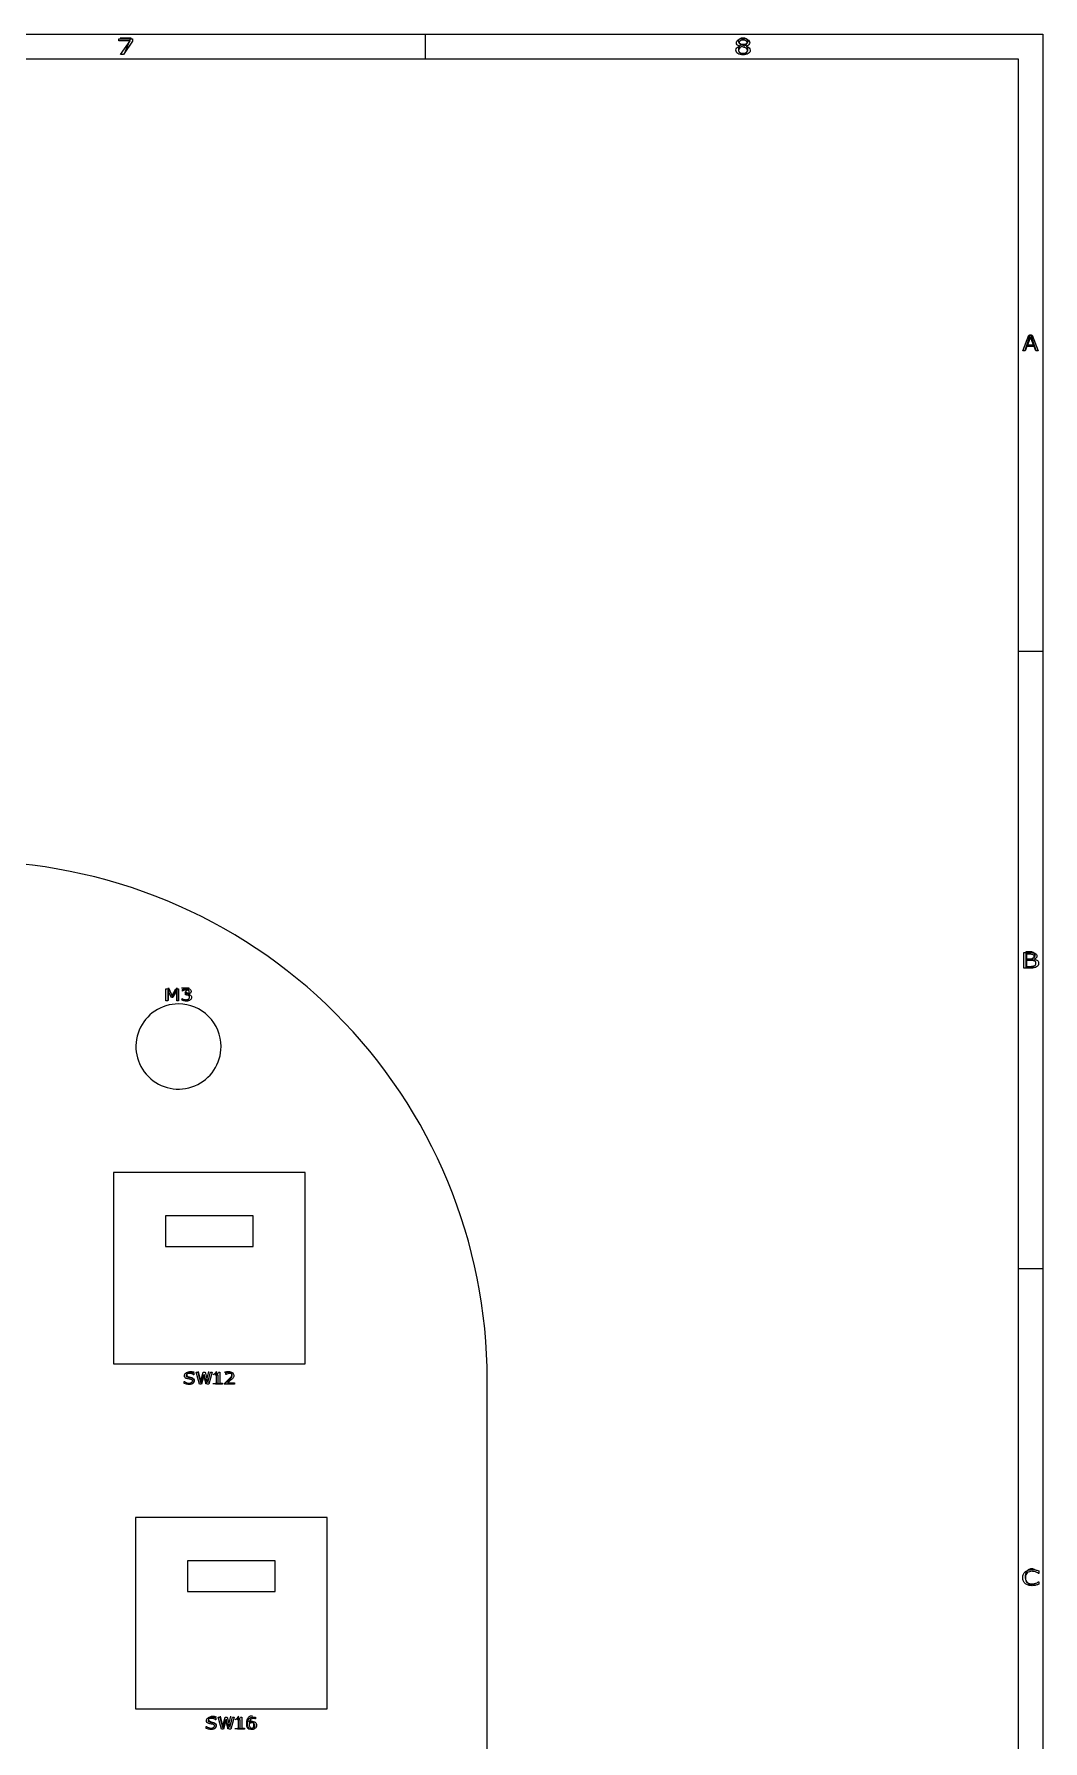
# Model space of a CAD drawing. Header units: millimetres. Extents: x 10 to 410, y 10 to 287.
# Drawn here: x 328.3 to 410, y 148.8 to 287 of the extents above; entities that cross this region are included whole.
import ezdxf

# ---------------------------------------------------------------- set-up
doc = ezdxf.new("R2010")
doc.units = ezdxf.units.MM
doc.layers.get('0').update_dxf_attribs({"linetype": 'CONTINUOUS'})

msp = doc.modelspace()

# ---------------------------------------------------------------- linework, layer by layer
at = {"color": 7}
for points in [[(10, 287.0022), (409.989, 287.0022), (409.989, 10), (10, 10)], [(336.28661, 286.423664), (335.54733, 285.3522), (335.3126, 285.3522), (336.09904, 286.464288), (335.16892, 286.464288), (335.16892, 286.612397), (336.28661, 286.612397)], [(12, 285.0022), (407.989, 285.0022), (407.989, 12), (12, 12)], [(386.06831, 285.687357)], [(386.29437, 285.703429)], [(409.61694, 261.352198), (409.42036, 261.352198), (409.28434, 261.703429), (408.68437, 261.703429), (408.54835, 261.352198), (408.36109, 261.352198), (408.86604, 262.612396), (409.11199, 262.612396)], [(409.22751, 261.847306), (408.98436, 262.465979), (408.74027, 261.847306)], [(409.42937, 211.733074)], [(409.64803, 211.739782)], [(340.00929, 208.702197), (339.85594, 208.702197), (339.85594, 209.537462), (339.5353, 208.969117), (339.4439, 208.969117), (339.12557, 209.537462), (339.12557, 208.702197), (338.98229, 208.702197), (338.98229, 209.671574), (339.19141, 209.671574), (339.49889, 209.131874), (339.7963, 209.671574), (340.00928, 209.671574)], [(340, 208.4522)], [(342.72452, 178.61158), (342.45171, 177.6422), (342.29451, 177.6422), (342.07387, 178.44687), (341.85816, 177.6422), (341.70449, 177.6422), (341.42675, 178.61158), (341.56985, 178.61158), (341.79049, 177.80561), (342.00761, 178.61158), (342.1493, 178.61158), (342.36853, 177.79779), (342.58776, 178.61158)], [(344.50452, 150.67157), (344.23171, 149.7022), (344.07451, 149.7022), (343.85387, 150.50686), (343.63816, 149.7022), (343.48449, 149.7022), (343.20675, 150.67157), (343.34985, 150.67157), (343.57049, 149.8656), (343.78761, 150.67157), (343.9293, 150.67157), (344.14853, 149.85779), (344.36776, 150.67157)]]:
    msp.add_lwpolyline(points, close=True, dxfattribs=at)
for points in [[(335.2844, 286.7086), (336.1511, 286.7086), (335.5939, 285.4086)], [(360, 285.0022), (360, 287.0022)], [(385.5939, 286.1515), (385.4701, 286.2134), (385.4082, 286.2753), (385.3463, 286.3991), (385.3463, 286.461), (385.4082, 286.5848), (385.4701, 286.6467), (385.5939, 286.7086), (385.8415, 286.7086), (385.9654, 286.6467), (386.0273, 286.5848), (386.0892, 286.461), (386.0892, 286.3991), (386.0273, 286.2753), (385.9654, 286.2134), (385.8415, 286.1515), (385.5939, 286.1515), (385.4701, 286.0895), (385.4082, 286.0276), (385.3463, 285.9038), (385.3463, 285.6562), (385.4082, 285.5324), (385.4701, 285.4705), (385.5939, 285.4086), (385.8415, 285.4086), (385.9654, 285.4705), (386.0273, 285.5324), (386.0892, 285.6562), (386.0892, 285.9038), (386.0273, 286.0276), (385.9654, 286.0895), (385.8415, 286.1515)], [(386.03446, 286.318724), (386.03433, 286.318718)], [(385.43548, 286.025039), (385.43548, 286.030139)], [(385.97844, 286.023366), (385.97844, 286.018266)], [(408.5557, 261.4086), (408.989, 262.7086), (409.4223, 261.4086)], [(408.6795, 261.78), (409.2985, 261.78)], [(409.989, 237.0022), (407.989, 237.0022)], [(409.01658, 211.352192), (408.45623, 211.352192), (408.45623, 212.61239), (408.92425, 212.61239)], [(409.0819, 212.0895), (409.2676, 212.0276), (409.3295, 211.9657), (409.3914, 211.8419), (409.3914, 211.6562), (409.3295, 211.5324), (409.2676, 211.4705), (409.1438, 211.4086), (408.6485, 211.4086), (408.6485, 212.7086), (409.0819, 212.7086), (409.2057, 212.6467), (409.2676, 212.5848), (409.3295, 212.461), (409.3295, 212.3372), (409.2676, 212.2134), (409.2057, 212.1515), (409.0819, 212.0895), (408.6485, 212.0895)], [(408.9168, 212.469344), (408.66634, 212.469344), (408.66634, 212.105419), (408.93802, 212.105419)], [(408.99639, 211.964127), (408.66634, 211.964127), (408.66634, 211.495256), (408.94439, 211.495256)], [(409.29454, 212.307679), (409.29465, 212.307714)], [(409.30315, 212.075808), (409.30315, 212.069008)], [(339.1905, 208.7474), (339.1905, 209.7474), (339.5238, 209.0331), (339.8571, 209.7474), (339.8571, 208.7474)], [(340.2381, 209.7474), (340.8571, 209.7474), (340.5238, 209.3664), (340.6667, 209.3664), (340.7619, 209.3188), (340.8095, 209.2712), (340.8571, 209.176), (340.8571, 208.9379), (340.8095, 208.8426), (340.7619, 208.795), (340.6667, 208.7474), (340.381, 208.7474), (340.2857, 208.795), (340.2381, 208.8426)], [(340.29345, 208.743218), (340.29345, 208.879282), (340.30505, 208.879282)], [(340.33453, 209.494474), (340.32653, 209.494474), (340.32653, 209.630538)], [(340.6297, 209.174172), (340.56, 209.174172), (340.56, 209.282243), (340.6142, 209.282243)], [(340.80128, 209.241223), (340.80128, 209.232123)], [(340.96778, 209.168963), (340.96813, 209.168982)], [(334.75, 194.7922), (334.75, 179.2922), (350.25, 179.2922)], [(350.25, 194.7922), (334.75, 194.7922)], [(350.25, 179.2922), (350.25, 194.7922)], [(338.95, 191.2922), (338.95, 188.7922), (346.05, 188.7922)], [(346.05, 191.2922), (338.95, 191.2922)], [(346.05, 188.7922), (346.05, 191.2922)], [(409.989, 187.0022), (407.989, 187.0022)], [(340.6905, 177.735), (340.8333, 177.6874), (341.0714, 177.6874), (341.1667, 177.735), (341.2143, 177.7826), (341.2619, 177.8779), (341.2619, 177.9731), (341.2143, 178.0683), (341.1667, 178.116), (341.0714, 178.1636), (340.881, 178.2112), (340.7857, 178.2588), (340.7381, 178.3064), (340.6905, 178.4017), (340.6905, 178.4969), (340.7381, 178.5921), (340.7857, 178.6398), (340.881, 178.6874), (341.119, 178.6874), (341.2619, 178.6398)], [(341.23651, 178.56149), (341.23651, 178.40915), (341.22651, 178.40915)], [(341.5952, 178.6874), (341.8333, 177.6874), (342.0238, 178.4017), (342.2143, 177.6874), (342.4524, 178.6874)], [(343.0714, 177.6874), (343.0714, 178.6874), (342.9762, 178.5445), (342.881, 178.4493), (342.7857, 178.4017)], [(343.55351, 177.6422), (342.98534, 177.6422), (342.98534, 177.7412), (343.20387, 177.7412), (343.20387, 178.39092), (342.98534, 178.39092), (342.98534, 178.47942)], [(343.22994, 178.61532), (343.3392, 178.61532), (343.3392, 177.74165), (343.5535, 177.74165), (343.55351, 177.6422)], [(343.7381, 178.5921), (343.7857, 178.6398), (343.881, 178.6874), (344.119, 178.6874), (344.2143, 178.6398), (344.2619, 178.5921), (344.3095, 178.4969), (344.3095, 178.4017), (344.2619, 178.2588), (343.6905, 177.6874), (344.3095, 177.6874)], [(343.85374, 178.43456), (343.84674, 178.43456), (343.84674, 178.57127)], [(340.46942, 177.70211), (340.46942, 177.86357), (340.47942, 177.86357)], [(341.27859, 177.91888), (341.27872, 177.91889)], [(343.3571, 177.6874), (342.7857, 177.6874)], [(344.53124, 177.6422), (343.82068, 177.6422), (343.82068, 177.77826)], [(343.96653, 177.7536), (344.53117, 177.7536), (344.53124, 177.6422)], [(365, 142.0022), (365, 178.0022)], [(336.53, 166.8522), (336.53, 151.3522), (352.03, 151.3522)], [(352.03, 166.8522), (336.53, 166.8522)], [(352.03, 151.3522), (352.03, 166.8522)], [(340.73, 163.3522), (340.73, 160.8522), (347.83, 160.8522)], [(347.83, 163.3522), (340.73, 163.3522)], [(347.83, 160.8522), (347.83, 163.3522)], [(409.3914, 161.5324), (409.3295, 161.4705), (409.1438, 161.4086), (409.02, 161.4086), (408.8342, 161.4705), (408.7104, 161.5943), (408.6485, 161.7181), (408.5866, 161.9657), (408.5866, 162.1515), (408.6485, 162.3991), (408.7104, 162.5229), (408.8342, 162.6467), (409.02, 162.7086), (409.1438, 162.7086), (409.3295, 162.6467), (409.3914, 162.5848)], [(409.65064, 162.52446), (409.65064, 162.32557), (409.63504, 162.32557)], [(409.63612, 161.64017), (409.65072, 161.64017), (409.65066, 161.44361)], [(342.4705, 149.795), (342.6133, 149.7474), (342.8514, 149.7474), (342.9467, 149.795), (342.9943, 149.8426), (343.0419, 149.9379), (343.0419, 150.0331), (342.9943, 150.1283), (342.9467, 150.176), (342.8514, 150.2236), (342.661, 150.2712), (342.5657, 150.3188), (342.5181, 150.3664), (342.4705, 150.4617), (342.4705, 150.5569), (342.5181, 150.6521), (342.5657, 150.6998), (342.661, 150.7474), (342.899, 150.7474), (343.0419, 150.6998)], [(343.3752, 150.7474), (343.6133, 149.7474), (343.8038, 150.4617), (343.9943, 149.7474), (344.2324, 150.7474)], [(344.8514, 149.7474), (344.8514, 150.7474), (344.7562, 150.6045), (344.661, 150.5093), (344.5657, 150.4617)], [(345.9943, 150.7474), (345.8038, 150.7474), (345.7086, 150.6998), (345.661, 150.6521), (345.5657, 150.5093), (345.5181, 150.3188), (345.5181, 149.9379), (345.5657, 149.8426), (345.6133, 149.795), (345.7086, 149.7474), (345.899, 149.7474), (345.9943, 149.795), (346.0419, 149.8426), (346.0895, 149.9379), (346.0895, 150.176), (346.0419, 150.2712), (345.9943, 150.3188), (345.899, 150.3664), (345.7086, 150.3664), (345.6133, 150.3188), (345.5657, 150.2712), (345.5181, 150.176)], [(342.24941, 149.76211), (342.24941, 149.92357), (342.25941, 149.92357)], [(343.0165, 150.62149), (343.0165, 150.46915), (343.0065, 150.46915)], [(343.05859, 149.97896), (343.05871, 149.97888)], [(345.1371, 149.7474), (344.5657, 149.7474)], [(345.33351, 149.7022), (344.76534, 149.7022), (344.76534, 149.8012), (344.98387, 149.8012), (344.98387, 150.45093), (344.76534, 150.45093), (344.76534, 150.53943)], [(345.01004, 150.67533), (345.1193, 150.67533), (345.1193, 149.80165), (345.3336, 149.80165), (345.33351, 149.7022)], [(346.18384, 150.01216), (346.18365, 150.01164)], [(346.22465, 150.67505), (346.22465, 150.5507), (346.21765, 150.5507)], [(346.32693, 150.01669), (346.32675, 150.01664)]]:
    msp.add_lwpolyline(points, dxfattribs=at)
for points in [[(385.17774, 286.30943), (385.17774, 286.40422), (385.228197, 286.483212), (385.32911, 286.546405)], [(385.24024, 286.148626), (385.198573, 286.191506), (385.17774, 286.245107), (385.17774, 286.30943)], [(385.32911, 286.546405), (385.430017, 286.609598), (385.558347, 286.641195), (385.7141, 286.641195)], [(385.48594, 286.465986), (385.427473, 286.432133), (385.39824, 286.38643), (385.39824, 286.328879)], [(385.39824, 286.328879), (385.39824, 286.288252), (385.412873, 286.252988), (385.44214, 286.223087)], [(385.44214, 286.223087), (385.47214, 286.193747), (385.51711, 286.16751), (385.57705, 286.144377)], [(385.71299, 286.516766), (385.620857, 286.516766), (385.545173, 286.499839), (385.48594, 286.465986)], [(385.94333, 286.462596), (385.883397, 286.498709), (385.806617, 286.516766), (385.71299, 286.516766)], [(385.7141, 286.641195), (385.877167, 286.641195), (386.007327, 286.611008), (386.10458, 286.550635)], [(385.84249, 286.063977), (385.914883, 286.101217), (385.964973, 286.139866), (385.99276, 286.179925)], [(386.03433, 286.318718), (386.03433, 286.379091), (386.003997, 286.427051), (385.94333, 286.462596)], [(385.99276, 286.179925), (386.02056, 286.219985), (386.03446, 286.266251), (386.03446, 286.318724)], [(386.10458, 286.550635), (386.201833, 286.490262), (386.25046, 286.413527), (386.25046, 286.320431)], [(386.25046, 286.320431), (386.25046, 286.263444), (386.227427, 286.207304), (386.18136, 286.15201)], [(385.13382, 285.700045), (385.13382, 285.770009), (385.160153, 285.833202), (385.21282, 285.889625)], [(385.29067, 285.429217), (385.186103, 285.499745), (385.13382, 285.590021), (385.13382, 285.700045)], [(385.21282, 285.889625), (385.265487, 285.946612), (385.339707, 285.99175), (385.43548, 286.025039)], [(385.43548, 286.030139), (385.347733, 286.066252), (385.282653, 286.105748), (385.24024, 286.148626)], [(385.71405, 285.323425), (385.53709, 285.323425), (385.395963, 285.358689), (385.29067, 285.429217)], [(385.41458, 285.87355), (385.375113, 285.826157), (385.35538, 285.772555), (385.35538, 285.712745)], [(385.35538, 285.712745), (385.35538, 285.636575), (385.389383, 285.573664), (385.45739, 285.524012)], [(385.57362, 285.986112), (385.50782, 285.958465), (385.454807, 285.920945), (385.41458, 285.87355)], [(385.45739, 285.524012), (385.52539, 285.474359), (385.611673, 285.449532), (385.71624, 285.449532)], [(385.73705, 285.941252), (385.696117, 285.951972), (385.64164, 285.966925), (385.57362, 285.986112)], [(385.57705, 286.144377), (385.604117, 286.134224), (385.642873, 286.120964), (385.69332, 286.104597)], [(385.69332, 286.104597), (385.74452, 286.088237), (385.794243, 286.074697), (385.84249, 286.063977)], [(386.12866, 285.431756), (386.018973, 285.359535), (385.88077, 285.323425), (385.71405, 285.323425)], [(385.71624, 285.449532), (385.823, 285.449532), (385.90819, 285.470692), (385.97181, 285.513012)], [(385.85003, 285.906552), (385.815697, 285.918965), (385.778037, 285.930532), (385.73705, 285.941252)], [(386.02333, 285.811762), (385.994063, 285.843355), (385.936297, 285.874952), (385.85003, 285.906552)], [(385.97181, 285.513012), (386.036143, 285.555332), (386.06831, 285.613447), (386.06831, 285.687357)], [(386.18136, 286.15201), (386.135293, 286.097283), (386.067653, 286.054402), (385.97844, 286.023366)], [(385.97844, 286.018266), (386.080813, 285.984413), (386.159057, 285.94266), (386.21317, 285.893008)], [(386.06833, 285.68735), (386.06833, 285.739257), (386.05333, 285.780727), (386.02333, 285.811762)], [(386.29428, 285.703431), (386.29428, 285.594535), (386.239073, 285.503977), (386.12866, 285.431756)], [(386.21317, 285.893008), (386.267303, 285.843355), (386.29437, 285.780162), (386.29437, 285.703429)], [(352.698485, 207.700685), (344.821957, 215.577213), (334.139093, 220.0022), (323, 220.0022)], [(409.09297, 212.463444), (409.04557, 212.467377), (408.986847, 212.469344), (408.9168, 212.469344)], [(408.92425, 212.61239), (409.03957, 212.61239), (409.125883, 212.609003), (409.18319, 212.60223)], [(408.93802, 212.105419), (409.00382, 212.105419), (409.056177, 212.107952), (409.09509, 212.113019)], [(409.17256, 211.957327), (409.124427, 211.96186), (409.065703, 211.964127), (408.99639, 211.964127)], [(409.21395, 212.435514), (409.180683, 212.450747), (409.140357, 212.460057), (409.09297, 212.463444)], [(409.09509, 212.113019), (409.134023, 212.118686), (409.170107, 212.129969), (409.20334, 212.146869)], [(409.17044, 211.506256), (409.229173, 211.514156), (409.277283, 211.528263), (409.31477, 211.548576)], [(409.29673, 211.930247), (409.262797, 211.944354), (409.221407, 211.95338), (409.17256, 211.957327)], [(409.18319, 212.60223), (409.240523, 212.595457), (409.295357, 212.58135), (409.34769, 212.55991)], [(409.20334, 212.146869), (409.236607, 212.163796), (409.25994, 212.185519), (409.27334, 212.212039)], [(409.27555, 212.384734), (409.262817, 212.405607), (409.242283, 212.422534), (409.21395, 212.435514)], [(409.27334, 212.212039), (409.287473, 212.239119), (409.29454, 212.270999), (409.29454, 212.307679)], [(409.29465, 212.307714), (409.29465, 212.338181), (409.288283, 212.363854), (409.27555, 212.384734)], [(409.40073, 211.854077), (409.381663, 211.883984), (409.346997, 211.909374), (409.29673, 211.930247)], [(409.45598, 212.176523), (409.41778, 212.13477), (409.366837, 212.101198), (409.30315, 212.075808)], [(409.30315, 212.069008), (409.409983, 212.051515), (409.494177, 212.013994), (409.55573, 211.956445)], [(409.31477, 211.548576), (409.35437, 211.570583), (409.38337, 211.595689), (409.40177, 211.623896)], [(409.34769, 212.55991), (409.40569, 212.53565), (409.447787, 212.504337), (409.47398, 212.46597)], [(409.42943, 211.733051), (409.42943, 211.783831), (409.419863, 211.824173), (409.40073, 211.854077)], [(409.40177, 211.623896), (409.42017, 211.652109), (409.42937, 211.688502), (409.42937, 211.733074)], [(409.51328, 212.32971), (409.51328, 212.269903), (409.49418, 212.218841), (409.45598, 212.176523)], [(409.47398, 212.46597), (409.50018, 212.428163), (409.51328, 212.382743), (409.51328, 212.32971)], [(409.60345, 211.573939), (409.573717, 211.525979), (409.533743, 211.486483), (409.48353, 211.455452)], [(409.55573, 211.956445), (409.617263, 211.899458), (409.64803, 211.827237), (409.64803, 211.739782)], [(409.64805, 211.739821), (409.64805, 211.677194), (409.633183, 211.6219), (409.60345, 211.573939)], [(408.94439, 211.495256), (409.036363, 211.495256), (409.111713, 211.498923), (409.17044, 211.506256)], [(409.2872, 211.375892), (409.216447, 211.360092), (409.12624, 211.352192), (409.01658, 211.352192)], [(409.48353, 211.455452), (409.424063, 211.418212), (409.35862, 211.391692), (409.2872, 211.375892)], [(340.30505, 208.879282), (340.348917, 208.854975), (340.400553, 208.834792), (340.45996, 208.818732)], [(340.32653, 209.630538), (340.363197, 209.645731), (340.41199, 209.659621), (340.47291, 209.672208)], [(340.49098, 209.556974), (340.435713, 209.542214), (340.383563, 209.521381), (340.33453, 209.494474)], [(340.45996, 208.818732), (340.51936, 208.802672), (340.576673, 208.794642), (340.6319, 208.794642)], [(340.47291, 209.672208), (340.534377, 209.685228), (340.593757, 209.691738), (340.65105, 209.691738)], [(340.64743, 209.579104), (340.598363, 209.579104), (340.546213, 209.571727), (340.49098, 209.556974)], [(340.6142, 209.282243), (340.692687, 209.282243), (340.755163, 209.295913), (340.80163, 209.323253)], [(340.73658, 209.166372), (340.703513, 209.171572), (340.667887, 209.174172), (340.6297, 209.174172)], [(340.6319, 208.794642), (340.664433, 208.794642), (340.699027, 208.799199), (340.73568, 208.808312)], [(340.73343, 209.572604), (340.708163, 209.576937), (340.679497, 209.579104), (340.64743, 209.579104)], [(340.65105, 209.691738), (340.707317, 209.691738), (340.756883, 209.687398), (340.79975, 209.678718)], [(340.80473, 209.549164), (340.78253, 209.560451), (340.758763, 209.568264), (340.73343, 209.572604)], [(340.73568, 208.808312), (340.772347, 208.817425), (340.802047, 208.830879), (340.82478, 208.848672)], [(340.82098, 209.139032), (340.797713, 209.152485), (340.76958, 209.161599), (340.73658, 209.166372)], [(340.79975, 209.678718), (340.842617, 209.670038), (340.881343, 209.656148), (340.91593, 209.637048)], [(340.96083, 209.316743), (340.915897, 209.276816), (340.862713, 209.251643), (340.80128, 209.241223)], [(340.80128, 209.232123), (340.82608, 209.228656), (340.85448, 209.221276), (340.88648, 209.209983)], [(340.80163, 209.323253), (340.84863, 209.351033), (340.87213, 209.391397), (340.87213, 209.444344)], [(340.85433, 209.505544), (340.842463, 209.523337), (340.82593, 209.537877), (340.80473, 209.549164)], [(340.94403, 208.771208), (340.905297, 208.740828), (340.8596, 208.718258), (340.80694, 208.703498)], [(340.87518, 209.085002), (340.862247, 209.108002), (340.84418, 209.126012), (340.82098, 209.139032)], [(340.82478, 208.848672), (340.848513, 208.867765), (340.86608, 208.888815), (340.87748, 208.911822)], [(340.87213, 209.444344), (340.87213, 209.467784), (340.866197, 209.488184), (340.85433, 209.505544)], [(340.89528, 208.999062), (340.89528, 209.033782), (340.88858, 209.062429), (340.87518, 209.085002)], [(340.87748, 208.911822), (340.889347, 208.934822), (340.89528, 208.963902), (340.89528, 208.999062)], [(340.88648, 209.209983), (340.91848, 209.19913), (340.94558, 209.185456), (340.96778, 209.168963)], [(340.91593, 209.637048), (340.95313, 209.616215), (340.981263, 209.591041), (341.00033, 209.561528)], [(341.02463, 208.867558), (341.005497, 208.830665), (340.97863, 208.798548), (340.94403, 208.771208)], [(341.02903, 209.458015), (341.02903, 209.404195), (341.006297, 209.357104), (340.96083, 209.316743)], [(340.96813, 209.168982), (340.99293, 209.150322), (341.01333, 209.126885), (341.02933, 209.098672)], [(341.00033, 209.561528), (341.019463, 209.532015), (341.02903, 209.49751), (341.02903, 209.458015)], [(341.05333, 208.9893), (341.05333, 208.945033), (341.043763, 208.904453), (341.02463, 208.867558)], [(341.02933, 209.098672), (341.04533, 209.070459), (341.05333, 209.034001), (341.05333, 208.9893)], [(340, 208.4522), (338.604605, 208.4522), (337.34661, 207.611634), (336.812616, 206.322458)], [(342.439518, 207.441718), (341.792518, 208.088719), (340.914997, 208.4522), (340, 208.4522)], [(340.44602, 208.701548), (340.384087, 208.714135), (340.33323, 208.728025), (340.29345, 208.743218)], [(340.635, 208.682018), (340.571, 208.682018), (340.508007, 208.688528), (340.44602, 208.701548)], [(340.80694, 208.703498), (340.754807, 208.689178), (340.697493, 208.682018), (340.635, 208.682018)], [(343.45, 205.0022), (343.45, 205.917197), (343.086519, 206.794718), (342.439518, 207.441718)], [(365, 178.0022), (365, 189.141293), (360.575013, 199.824157), (352.698485, 207.700685)], [(336.812616, 206.322458), (336.278621, 205.033281), (336.573789, 203.549375), (337.560482, 202.562682)], [(341.320258, 201.814816), (342.609434, 202.34881), (343.45, 203.606805), (343.45, 205.0022)], [(337.560482, 202.562682), (338.547175, 201.575989), (340.031081, 201.280821), (341.320258, 201.814816)], [(340.47589, 178.35188), (340.47589, 178.43304), (340.513017, 178.499443), (340.58727, 178.55109)], [(340.54289, 178.17936), (340.498223, 178.223627), (340.47589, 178.281133), (340.47589, 178.35188)], [(340.58727, 178.55109), (340.661523, 178.603157), (340.75575, 178.62919), (340.86995, 178.62919)], [(340.68865, 178.47485), (340.643517, 178.446183), (340.62095, 178.409293), (340.62095, 178.36418)], [(340.62095, 178.36418), (340.62095, 178.32378), (340.632217, 178.29208), (340.65475, 178.26908)], [(340.86911, 178.51785), (340.79439, 178.51785), (340.734237, 178.503517), (340.68865, 178.47485)], [(341.06861, 178.48665), (341.003743, 178.50745), (340.937243, 178.51785), (340.86911, 178.51785)], [(340.86995, 178.62919), (340.94373, 178.62919), (341.011403, 178.62269), (341.07297, 178.60969)], [(341.22651, 178.40915), (341.186577, 178.440417), (341.133943, 178.46625), (341.06861, 178.48665)], [(341.07297, 178.60969), (341.134503, 178.59669), (341.189017, 178.580623), (341.23651, 178.56149)], [(342.98534, 178.47942), (343.01494, 178.47942), (343.046673, 178.481753), (343.08054, 178.48642)], [(343.08054, 178.48642), (343.11434, 178.491087), (343.13994, 178.49782), (343.15734, 178.50662)], [(343.15734, 178.50662), (343.17894, 178.517487), (343.195873, 178.531153), (343.20814, 178.54762)], [(343.20814, 178.54762), (343.220807, 178.564553), (343.228073, 178.58712), (343.22994, 178.61532)], [(343.84674, 178.57127), (343.880073, 178.58647), (343.924483, 178.60037), (343.97997, 178.61297)], [(343.99966, 178.49836), (343.94986, 178.484493), (343.90122, 178.463227), (343.85374, 178.43456)], [(343.97997, 178.61297), (344.035903, 178.62557), (344.08995, 178.63187), (344.14211, 178.63187)], [(344.13853, 178.51916), (344.095797, 178.51916), (344.049507, 178.512227), (343.99966, 178.49836)], [(344.28868, 178.47616), (344.252947, 178.504827), (344.202897, 178.51916), (344.13853, 178.51916)], [(344.14211, 178.63187), (344.249723, 178.63187), (344.334077, 178.60777), (344.39517, 178.55957)], [(344.34298, 178.35833), (344.34298, 178.408663), (344.32488, 178.44794), (344.28868, 178.47616)], [(344.29298, 178.20403), (344.326313, 178.251763), (344.34298, 178.303197), (344.34298, 178.35833)], [(344.39517, 178.55957), (344.456237, 178.511837), (344.48677, 178.446953), (344.48677, 178.36492)], [(344.48677, 178.36492), (344.48677, 178.328053), (344.481603, 178.293547), (344.47127, 178.2614)], [(340.65341, 177.64421), (340.593277, 177.65721), (340.531947, 177.67651), (340.46942, 177.70211)], [(340.47942, 177.86357), (340.532553, 177.82277), (340.59388, 177.791303), (340.6634, 177.76917)], [(340.75014, 178.08626), (340.657093, 178.10446), (340.58801, 178.135493), (340.54289, 178.17936)], [(340.85783, 177.62471), (340.78217, 177.62471), (340.71403, 177.63121), (340.65341, 177.64421)], [(340.65475, 178.26908), (340.677283, 178.24608), (340.716993, 178.228513), (340.77388, 178.21638)], [(340.6634, 177.76917), (340.732953, 177.747037), (340.798277, 177.73597), (340.85937, 177.73597)], [(340.88055, 178.06476), (340.839683, 178.070093), (340.796213, 178.07726), (340.75014, 178.08626)], [(340.77388, 178.21638), (340.803947, 178.21038), (340.84671, 178.203013), (340.90217, 178.19428)], [(341.0383, 177.64811), (340.9885, 177.63251), (340.928343, 177.62471), (340.85783, 177.62471)], [(340.85937, 177.73597), (340.945843, 177.73597), (341.013047, 177.750937), (341.06098, 177.78087)], [(340.99545, 178.04326), (340.960183, 178.051927), (340.921883, 178.059093), (340.88055, 178.06476)], [(340.90217, 178.19428), (340.957637, 178.185613), (341.004633, 178.176713), (341.04316, 178.16758)], [(341.09908, 177.99576), (341.076547, 178.01616), (341.042003, 178.031993), (340.99545, 178.04326)], [(341.17012, 177.71321), (341.13252, 177.68541), (341.08858, 177.66371), (341.0383, 177.64811)], [(341.04316, 178.16758), (341.121173, 178.148513), (341.179917, 178.119647), (341.21939, 178.08098)], [(341.06098, 177.78087), (341.10938, 177.810803), (341.13358, 177.850733), (341.13358, 177.90066)], [(341.13358, 177.90066), (341.13358, 177.943593), (341.12208, 177.975293), (341.09908, 177.99576)], [(341.24982, 177.80691), (341.23102, 177.770043), (341.204453, 177.73881), (341.17012, 177.71321)], [(341.21939, 178.08098), (341.258857, 178.04238), (341.27859, 177.988347), (341.27859, 177.91888)], [(341.27872, 177.91889), (341.27872, 177.881157), (341.269087, 177.84383), (341.24982, 177.80691)], [(343.82068, 177.77826), (343.870013, 177.817327), (343.919357, 177.85639), (343.96871, 177.89545)], [(344.11668, 177.87209), (344.06308, 177.829557), (344.01303, 177.79006), (343.96653, 177.7536)], [(343.96871, 177.89545), (344.01851, 177.934517), (344.0648, 177.97336), (344.10758, 178.01198)], [(344.10758, 178.01198), (344.197813, 178.092707), (344.259613, 178.156723), (344.29298, 178.20403)], [(344.27247, 178.0049), (344.222203, 177.9593), (344.170273, 177.91503), (344.11668, 177.87209)], [(344.36197, 178.0915), (344.337503, 178.065433), (344.30767, 178.036567), (344.27247, 178.0049)], [(344.42687, 178.1709), (344.408537, 178.143967), (344.386903, 178.1175), (344.36197, 178.0915)], [(344.47127, 178.2614), (344.461403, 178.229733), (344.446603, 178.199567), (344.42687, 178.1709)], [(408.3638, 161.98101), (408.3638, 162.084823), (408.381867, 162.177637), (408.418, 162.25945)], [(408.4201, 161.6924), (408.382567, 161.775347), (408.3638, 161.87155), (408.3638, 161.98101)], [(408.418, 162.25945), (408.454133, 162.341263), (408.50623, 162.41038), (408.57429, 162.4668)], [(408.57429, 162.4668), (408.64029, 162.521533), (408.719827, 162.563287), (408.8129, 162.59206)], [(408.61809, 162.20463), (408.59169, 162.140297), (408.57849, 162.06582), (408.57849, 161.9812)], [(408.57849, 161.9812), (408.57849, 161.892613), (408.59309, 161.81644), (408.62229, 161.75268)], [(408.73062, 162.36543), (408.682687, 162.323097), (408.645177, 162.269497), (408.61809, 162.20463)], [(408.62229, 161.75268), (408.652157, 161.688947), (408.690363, 161.63704), (408.73691, 161.59696)], [(408.89837, 162.46103), (408.835837, 162.440697), (408.77992, 162.40883), (408.73062, 162.36543)], [(408.8129, 162.59206), (408.90668, 162.62086), (409.01053, 162.63526), (409.12445, 162.63526)], [(409.11093, 162.49233), (409.032437, 162.49233), (408.961583, 162.481897), (408.89837, 162.46103)], [(409.3808, 162.45253), (409.296747, 162.479063), (409.20679, 162.49233), (409.11093, 162.49233)], [(409.12445, 162.63526), (409.207803, 162.63526), (409.290813, 162.627093), (409.37348, 162.61076)], [(409.37348, 162.61076), (409.456833, 162.594427), (409.54922, 162.56566), (409.65064, 162.52446)], [(409.63504, 162.32557), (409.5496, 162.383703), (409.464853, 162.426023), (409.3808, 162.45253)], [(408.5764, 161.48844), (408.509713, 161.54204), (408.457613, 161.610027), (408.4201, 161.6924)], [(408.81605, 161.36741), (408.724357, 161.393343), (408.644473, 161.433687), (408.5764, 161.48844)], [(408.73691, 161.59696), (408.78551, 161.555227), (408.842123, 161.524193), (408.90675, 161.50386)], [(409.12343, 161.32931), (409.010897, 161.32931), (408.908437, 161.34201), (408.81605, 161.36741)], [(408.90675, 161.50386), (408.972017, 161.484127), (409.040787, 161.47426), (409.11306, 161.47426)], [(409.11306, 161.47426), (409.212393, 161.47426), (409.305473, 161.488093), (409.3923, 161.51576)], [(409.28701, 161.34121), (409.237677, 161.333277), (409.18315, 161.32931), (409.12343, 161.32931)], [(409.42559, 161.36831), (409.38319, 161.357577), (409.336997, 161.348543), (409.28701, 161.34121)], [(409.3923, 161.51576), (409.479133, 161.543427), (409.560407, 161.584897), (409.63612, 161.64017)], [(409.54646, 161.40551), (409.515927, 161.393643), (409.475637, 161.381243), (409.42559, 161.36831)], [(409.65066, 161.44361), (409.61246, 161.430077), (409.577727, 161.417377), (409.54646, 161.40551)], [(342.36726, 150.61109), (342.441513, 150.663157), (342.53574, 150.68919), (342.64994, 150.68919)], [(342.64994, 150.68919), (342.72372, 150.68919), (342.791393, 150.68269), (342.85296, 150.66969)], [(345.86935, 150.64805), (345.934683, 150.67585), (346.010817, 150.68975), (346.09775, 150.68975)], [(346.09775, 150.68975), (346.125483, 150.68975), (346.14875, 150.68875), (346.16755, 150.68675)], [(346.16755, 150.68675), (346.18635, 150.68475), (346.205383, 150.68085), (346.22465, 150.67505)], [(342.43339, 149.70421), (342.373257, 149.71721), (342.31193, 149.73651), (342.24941, 149.76211)], [(342.25588, 150.41187), (342.25588, 150.493037), (342.293007, 150.559443), (342.36726, 150.61109)], [(342.32288, 150.23935), (342.278213, 150.283617), (342.25588, 150.341123), (342.25588, 150.41187)], [(342.25941, 149.92357), (342.312543, 149.88277), (342.37387, 149.851303), (342.44339, 149.82917)], [(342.53013, 150.14625), (342.437077, 150.16445), (342.367993, 150.195483), (342.32288, 150.23935)], [(342.46864, 150.53485), (342.423507, 150.506183), (342.40094, 150.46929), (342.40094, 150.42417)], [(342.40094, 150.42417), (342.40094, 150.383837), (342.412207, 150.35217), (342.43474, 150.32917)], [(342.63782, 149.68471), (342.56216, 149.68471), (342.494017, 149.69121), (342.43339, 149.70421)], [(342.43474, 150.32917), (342.457273, 150.30617), (342.496987, 150.288603), (342.55388, 150.27647)], [(342.44339, 149.82917), (342.512943, 149.807037), (342.578267, 149.79597), (342.63936, 149.79597)], [(342.6491, 150.57785), (342.57438, 150.57785), (342.514227, 150.563517), (342.46864, 150.53485)], [(342.66054, 150.12475), (342.619673, 150.130083), (342.576203, 150.13725), (342.53013, 150.14625)], [(342.55388, 150.27647), (342.583947, 150.27047), (342.62671, 150.263103), (342.68217, 150.25437)], [(342.81828, 149.70811), (342.76848, 149.69251), (342.708327, 149.68471), (342.63782, 149.68471)], [(342.63936, 149.79597), (342.725833, 149.79597), (342.793037, 149.810937), (342.84097, 149.84087)], [(342.8486, 150.54665), (342.783733, 150.56745), (342.717233, 150.57785), (342.6491, 150.57785)], [(342.77544, 150.10325), (342.740173, 150.111917), (342.701873, 150.119083), (342.66054, 150.12475)], [(342.68217, 150.25437), (342.737637, 150.245703), (342.784633, 150.236803), (342.82316, 150.22767)], [(342.87907, 150.05575), (342.856537, 150.07615), (342.821993, 150.091983), (342.77544, 150.10325)], [(342.95011, 149.77321), (342.91251, 149.74541), (342.868567, 149.72371), (342.81828, 149.70811)], [(342.82316, 150.22767), (342.901173, 150.208603), (342.959917, 150.179737), (342.99939, 150.14107)], [(342.84097, 149.84087), (342.88937, 149.870803), (342.91357, 149.91073), (342.91357, 149.96065)], [(343.0065, 150.46915), (342.966567, 150.500417), (342.913933, 150.52625), (342.8486, 150.54665)], [(342.85296, 150.66969), (342.914493, 150.65669), (342.969007, 150.640623), (343.0165, 150.62149)], [(342.91357, 149.96065), (342.91357, 150.00365), (342.90207, 150.03535), (342.87907, 150.05575)], [(343.02981, 149.86691), (343.01101, 149.830043), (342.984443, 149.79881), (342.95011, 149.77321)], [(342.99939, 150.14107), (343.038857, 150.10247), (343.05859, 150.048433), (343.05859, 149.97896)], [(343.05871, 149.97888), (343.05871, 149.941147), (343.049077, 149.903823), (343.02981, 149.86691)], [(344.76534, 150.53943), (344.79494, 150.53943), (344.826673, 150.541763), (344.86054, 150.54643)], [(344.86054, 150.54643), (344.894407, 150.551097), (344.920007, 150.55783), (344.93734, 150.56663)], [(344.93734, 150.56663), (344.95894, 150.577497), (344.975873, 150.591163), (344.98814, 150.60763)], [(344.98814, 150.60763), (345.000807, 150.624563), (345.008107, 150.64713), (345.01004, 150.67533)], [(345.58384, 150.12788), (345.58384, 150.213813), (345.593707, 150.289983), (345.61344, 150.35639)], [(345.61624, 149.91304), (345.59464, 149.972507), (345.58384, 150.04412), (345.58384, 150.12788)], [(345.61344, 150.35639), (345.63364, 150.42279), (345.665607, 150.481817), (345.70934, 150.53347)], [(345.70994, 149.76981), (345.66954, 149.80581), (345.638307, 149.853553), (345.61624, 149.91304)], [(345.70934, 150.53347), (345.750673, 150.582537), (345.80401, 150.62073), (345.86935, 150.64805)], [(345.82202, 149.70411), (345.779753, 149.718843), (345.742393, 149.740743), (345.70994, 149.76981)], [(345.72703, 150.1338), (345.726557, 150.125133), (345.72632, 150.114067), (345.72632, 150.1006)], [(345.72632, 150.1006), (345.72632, 150.032027), (345.733853, 149.977777), (345.74892, 149.93785)], [(345.72903, 150.1618), (345.728363, 150.152267), (345.727697, 150.142933), (345.72703, 150.1338)], [(345.83477, 150.2022), (345.800437, 150.193533), (345.76519, 150.180067), (345.72903, 150.1618)], [(345.83486, 150.49), (345.774727, 150.431867), (345.739717, 150.353093), (345.72983, 150.25368)], [(345.72983, 150.25368), (345.769297, 150.275813), (345.808067, 150.292513), (345.84614, 150.30378)], [(345.74892, 149.93785), (345.764453, 149.898317), (345.785587, 149.867083), (345.81232, 149.84415)], [(345.81232, 149.84415), (345.83392, 149.825083), (345.857187, 149.810983), (345.88212, 149.80185)], [(345.96301, 149.68201), (345.911343, 149.68201), (345.864347, 149.689377), (345.82202, 149.70411)], [(345.94615, 150.2152), (345.906217, 150.2152), (345.86909, 150.210867), (345.83477, 150.2022)], [(346.07665, 150.5779), (345.97561, 150.5779), (345.895013, 150.5486), (345.83486, 150.49)], [(345.84614, 150.30378), (345.884673, 150.315513), (345.929083, 150.32138), (345.97937, 150.32138)], [(345.88212, 149.80185), (345.90752, 149.793183), (345.93502, 149.78885), (345.96462, 149.78885)], [(346.02865, 150.2082), (346.002317, 150.212867), (345.974817, 150.2152), (345.94615, 150.2152)], [(346.22101, 149.77511), (346.15099, 149.713043), (346.06499, 149.68201), (345.96301, 149.68201)], [(345.96462, 149.78885), (346.03276, 149.78885), (346.086333, 149.80795), (346.12534, 149.84615)], [(345.97937, 150.32138), (346.024037, 150.32138), (346.06328, 150.31748), (346.0971, 150.30968)], [(346.10055, 150.1809), (346.07895, 150.194767), (346.054983, 150.203867), (346.02865, 150.2082)], [(346.15775, 150.5689), (346.131417, 150.5749), (346.104383, 150.5779), (346.07665, 150.5779)], [(346.0971, 150.30968), (346.131433, 150.30228), (346.166443, 150.28708), (346.20213, 150.26408)], [(346.16395, 150.1119), (346.151283, 150.138367), (346.13015, 150.161367), (346.10055, 150.1809)], [(346.12534, 149.84615), (346.16434, 149.88475), (346.18384, 149.940087), (346.18384, 150.01216)], [(346.21765, 150.5507), (346.204517, 150.557367), (346.18455, 150.563433), (346.15775, 150.5689)], [(346.18365, 150.01164), (346.18365, 150.05204), (346.177083, 150.08546), (346.16395, 150.1119)], [(346.20213, 150.26408), (346.243463, 150.237613), (346.274497, 150.204193), (346.29523, 150.16382)], [(346.32675, 150.01664), (346.32675, 149.91812), (346.291503, 149.83761), (346.22101, 149.77511)], [(346.29523, 150.16382), (346.316363, 150.123487), (346.32693, 150.074443), (346.32693, 150.01669)]]:
    msp.add_open_spline(points, degree=3, dxfattribs=at)

doc.saveas('drawing.dxf')
